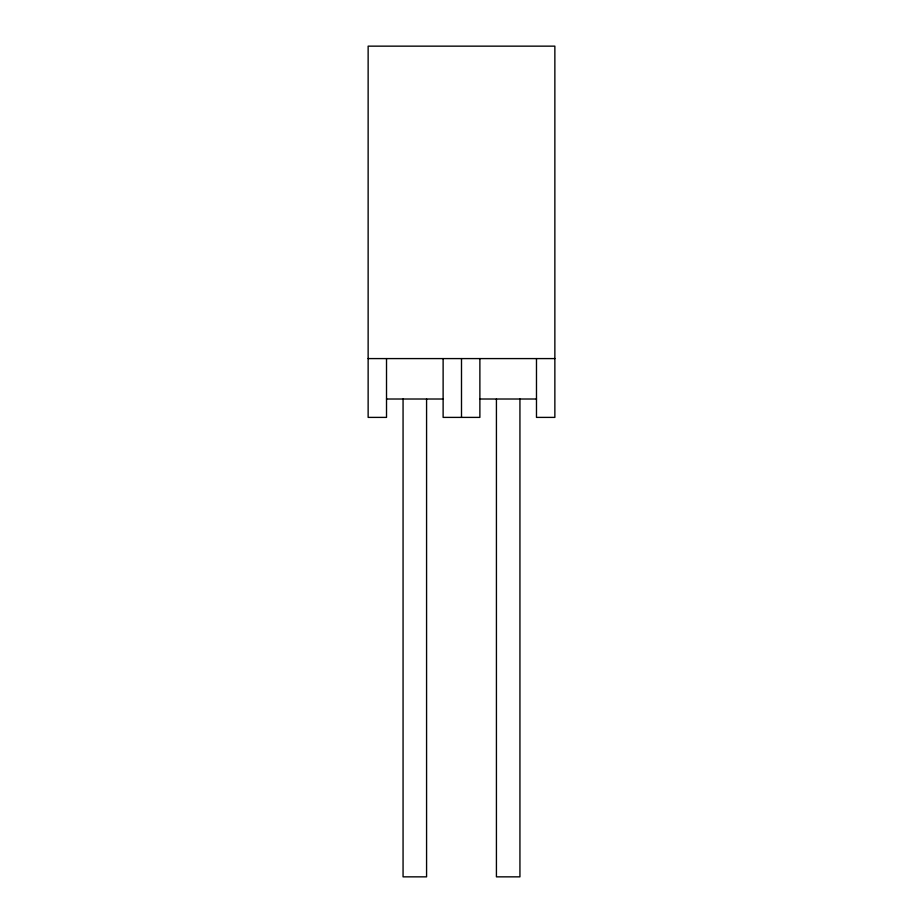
<?xml version="1.0" encoding="UTF-8"?>
<svg xmlns="http://www.w3.org/2000/svg" width="923" height="923" viewBox="0 0 923 923"><rect width="100%" height="100%" fill="white"/><g stroke="black" fill="none" stroke-linecap="round" stroke-linejoin="round"><path stroke-width="1.38" d="M368.139 358.586L554.861 358.586M386.518 399.013L443.121 399.013M479.879 399.013L536.482 399.013M536.482 358.586L536.482 417.392L554.861 417.392L554.861 46.15L368.139 46.15L368.139 417.392L386.518 417.392L386.518 358.586M519.937 399.013L519.937 876.85L496.424 876.85L496.424 399.013M479.879 358.586L479.879 417.392L443.121 417.392L443.121 358.586M461.5 358.586L461.5 417.392M426.576 399.013L426.576 876.85L403.063 876.85L403.063 399.013"/></g></svg>
